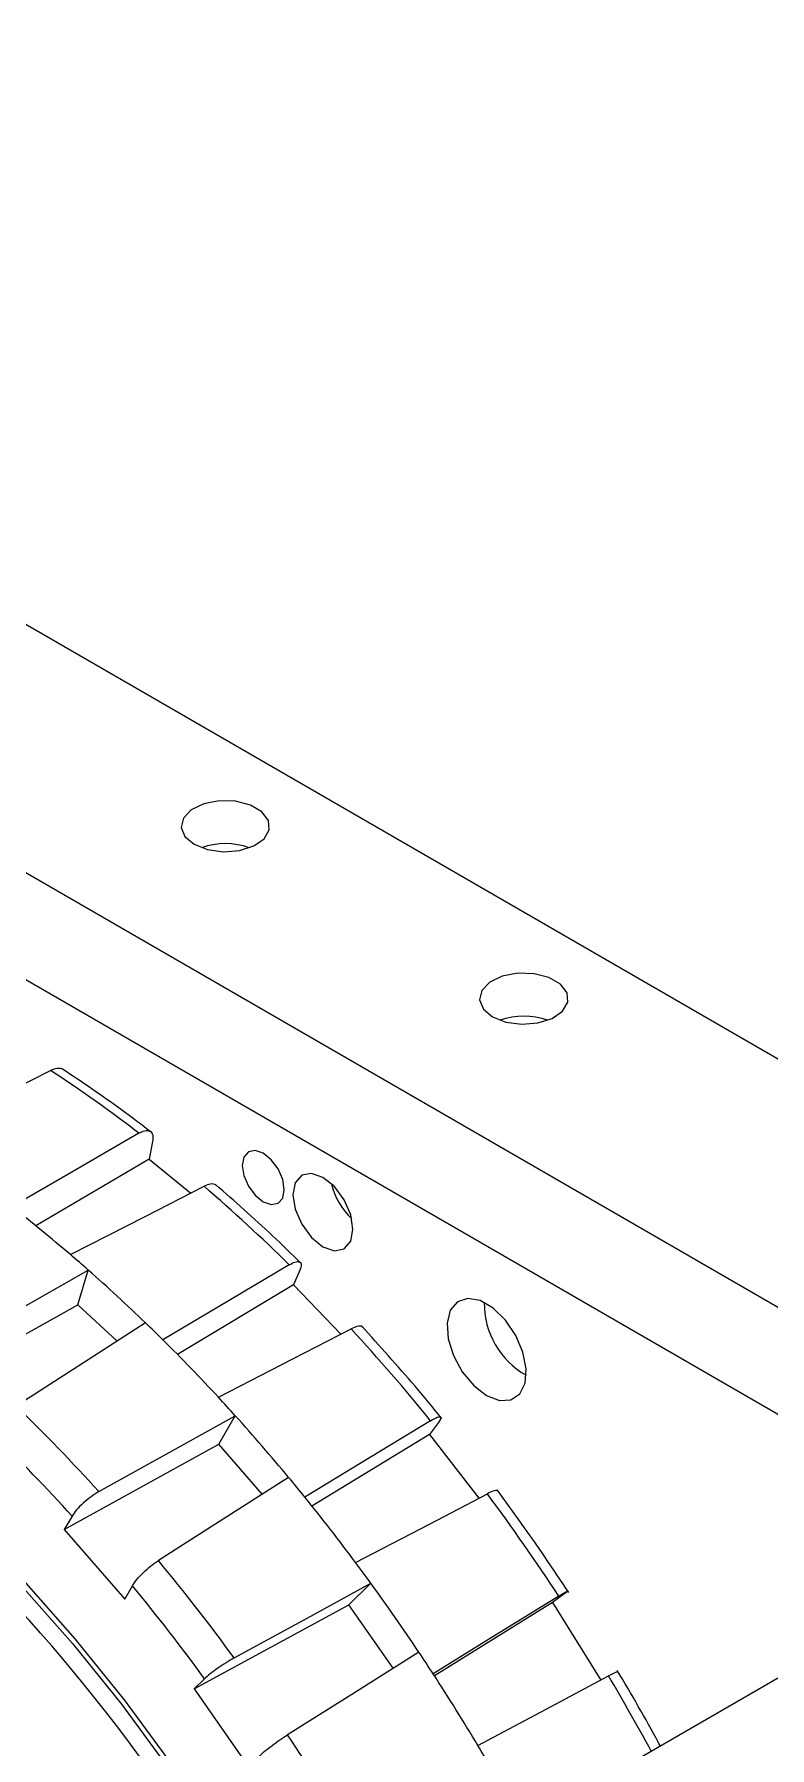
# Model space of a CAD drawing. Header units: inches. Extents: x 0 to 11, y 0 to 8.4.
# Drawn here: x 8.8977 to 9.0429, y 5.5993 to 5.9372 of the extents above; entities that cross this region are included whole.
import ezdxf

# ---------------------------------------------------------------- set-up
doc = ezdxf.new("R2010")
doc.units = ezdxf.units.IN
doc.header["$MEASUREMENT"] = 0

msp = doc.modelspace()

# ---------------------------------------------------------------- linework, layer by layer
at = {"color": 7, "linetype": 'Continuous', "lineweight": 25}
for p, q in [((9.150253326920348, 5.674067209361233), (7.504168863112857, 6.624331543372215)), ((9.107826920049154, 5.649574966006552), (7.46174245624167, 6.59983930001753)), ((9.089558510303315, 5.639028837540935), (7.443474046495835, 6.58929317155191)), ((8.921101071197496, 5.718884487094447), (8.92041529302317, 5.715407935253169)), ((8.92041529302317, 5.715407935253169), (8.8980471054158, 5.702215517407694)), ((8.92041529302317, 5.715407935253169), (8.928656269723195, 5.708704429946049)), ((8.906324416659265, 5.686650213335673), (8.908395488758394, 5.693498810029856)), ((8.950180879674791, 5.693512843358795), (8.94892319909904, 5.690562788817495)), ((8.94892319909904, 5.690562788817495), (8.926042317538334, 5.676827758965937)), ((8.94892319909904, 5.690562788817495), (8.958287664008045, 5.680884593945541)), ((8.875902251522994, 5.66959547299069), (8.906324416659265, 5.686650213335673)), ((8.91409523689071, 5.679496342569863), (8.906324416659265, 5.686650213335673)), ((9.158209571217245, 5.678660251428183), (7.567219313547505, 4.76020112562764)), ((8.93416642799371, 5.659150747452491), (8.93741568732725, 5.664781685074735)), ((8.97798846969063, 5.664219457531043), (8.977528042249492, 5.663440692440337)), ((8.975736673260194, 5.661106771113448), (8.952561428339973, 5.646967223004753)), ((8.977528042249492, 5.663440692440337), (8.975736673260194, 5.661106771113448)), ((8.975736673260194, 5.661106771113448), (8.985516787631806, 5.648524411160309)), ((8.903668600984096, 5.642341180108116), (8.93416642799371, 5.659150747452491)), ((8.942719661889567, 5.649276200132176), (8.93416642799371, 5.659150747452491)), ((8.905198949203621, 5.644993260006911), (8.903668600984096, 5.642341180108116)), ((8.903668600984096, 5.642341180108116), (8.915590422466444, 5.628577661910775)), ((8.915590422466444, 5.628577661910775), (8.917120770685969, 5.631229741809569)), ((8.959867172697308, 5.627478054545985), (8.964195892164618, 5.63172023990603)), ((8.929325133116517, 5.610907615663357), (8.959867172697308, 5.627478054545985)), ((8.968594952160998, 5.614966216903409), (8.959867172697308, 5.627478054545985)), ((9.000041001662517, 5.627934888333505), (8.976726310446132, 5.613504510255831)), ((9.002311629225101, 5.629581761427483), (9.000041001662517, 5.627934888333505)), ((9.000041001662517, 5.627934888333505), (9.009591930349673, 5.612643788126082)), ((8.931363889475923, 5.61290561586778), (8.929325133116517, 5.610907615663357)), ((8.929325133116517, 5.610907615663357), (8.940031071281073, 5.595559959288257))]:
    msp.add_line(p, q, dxfattribs=at)
at = {"color": 7, "linetype": 'Continuous', "lineweight": 25, "flags": 128}
for points in [[(8.929283750808056, 5.77747815708752), (8.93193662635081, 5.776429074057263), (8.93506682988029, 5.776004064925679), (8.93825161006478, 5.776260529531044), (8.941060844692894, 5.777163830907284), (8.943115131061596, 5.778591973198173), (8.944137026413596, 5.780352077873718), (8.943988518119095, 5.782206433044408), (8.942689663046174, 5.783904597769105), (8.940415878769636, 5.785217225491883), (8.937474252455504, 5.785967038565261), (8.934262067037611, 5.786052770578819), (8.93121314595598, 5.78546284294907), (8.928739262897338, 5.784276928671315), (8.92717452947702, 5.782655192040139), (8.92673027161392, 5.780816657573939), (8.92746648879417, 5.779009629540044), (8.929283750808056, 5.77747815708752)], [(8.988209315906936, 5.743461152428242), (8.990862191449688, 5.742412069397985), (8.993992394979166, 5.741987060266399), (8.997177175163658, 5.742243524871764), (8.999986409791772, 5.743146826248005), (9.002040696160474, 5.744574968538894), (9.003062591512476, 5.746335073214438), (9.002914083217973, 5.748189428385128), (9.001615228145054, 5.749887593109825), (8.999341443868516, 5.751200220832604), (8.996399817554382, 5.751950033905981), (8.99318763213649, 5.75203576591954), (8.990138711054858, 5.751445838289792), (8.987664827996218, 5.750259924012036), (8.986100094575896, 5.74863818738086), (8.985655836712796, 5.74679965291466), (8.986392053893047, 5.744992624880766), (8.988209315906936, 5.743461152428242)], [(8.874386866617575, 5.719392093964932), (8.889261267843436, 5.726944487915595), (8.900948257237546, 5.73287778147683)], [(8.91837660126384, 5.720503097375529), (8.90434443114124, 5.712353541943014), (8.893319006421258, 5.705949666555918)], [(8.942951784251498, 5.706970793340093), (8.944537319701146, 5.706419675405148), (8.9458814717515, 5.70668084457433), (8.94677960543766, 5.707714540209132), (8.947094988047514, 5.709363391519631), (8.94677960543766, 5.711376375840678), (8.9458814717515, 5.713447034557142), (8.944537319701146, 5.715260128650009), (8.942951784251498, 5.71653963097938), (8.941366248801852, 5.717090748914324), (8.940022096751498, 5.716829579745143), (8.939123963065338, 5.715795884110341), (8.938808580455484, 5.714147032799842), (8.939123963065338, 5.712134048478795), (8.940022096751498, 5.710063389762331), (8.941366248801852, 5.708250295669464), (8.942951784251498, 5.706970793340093)], [(8.954736897271275, 5.698113281928337), (8.957003155940637, 5.697325550693323), (8.958924397271275, 5.697698848492472), (8.960208129686695, 5.699176344119816), (8.960658916563712, 5.701533102259623), (8.960208129686695, 5.704410327849172), (8.958924397271275, 5.707369989374572), (8.957003155940637, 5.709961505197978), (8.954736897271275, 5.711790340527425), (8.952470638601913, 5.712578071762437), (8.950549397271276, 5.712204773963289), (8.949265664855854, 5.710727278335945), (8.948814877978837, 5.708370520196138), (8.949265664855854, 5.705493294606589), (8.950549397271276, 5.702533633081188), (8.952470638601913, 5.699942117257784), (8.954736897271275, 5.698113281928337)], [(8.904865162586026, 5.696557610014022), (8.919641941916938, 5.704102340489432), (8.93125211925817, 5.710029690357324)], [(8.948619826600769, 5.557666667281946), (8.942038989726855, 5.569400096233088), (8.933733458217425, 5.582943759069521), (8.924897039628801, 5.596070464378949), (8.91557688007744, 5.608710175508977), (8.905822706647122, 5.620795454131865), (8.895686562073466, 5.632261820057187), (8.885222527073411, 5.643048095261546), (8.874486431801182, 5.653096730299799), (8.863535557970277, 5.662354111356244), (8.85242833323073, 5.670770846297526), (8.84122401943232, 5.678302028201042), (8.829982396436963, 5.684907474952796), (8.818763443167288, 5.690551943636373), (8.807627017593125, 5.695205318569134), (8.796632537363342, 5.698842771982426), (8.785838662786977, 5.70144489648846), (8.775302983855113, 5.70299780862713), (8.765081712973354, 5.70349322294027), (8.755229385044322, 5.702928496178169), (8.74579856650035, 5.701306641402443), (8.736839574838832, 5.698636311910056), (8.728400210156599, 5.694931755064228)], [(8.729236296252086, 5.69342963773415), (8.737608988318165, 5.697104927863121), (8.746497202209707, 5.699754161235129), (8.755853515459913, 5.701363203043883), (8.76562800808937, 5.701923468355144), (8.775768528950742, 5.701431967911067), (8.786220973977706, 5.699891324079177), (8.796929574853552, 5.697309756860915), (8.807837196559287, 5.693701040034362), (8.818885642213676, 5.689084427665184), (8.830015963578793, 5.68348455137785), (8.841168775574367, 5.676931288935271), (8.85228457312288, 5.669459604827996), (8.863304048634907, 5.661109363723534), (8.874168408440761, 5.651925117771098), (8.884819686480169, 5.64195586889662), (8.895201053576267, 5.631254807356268), (8.905257120643862, 5.619879027943419), (8.914934234214162, 5.607889225363234), (8.924180762699242, 5.59534937040014), (8.932947371868915, 5.582326368606018), (8.941187288070184, 5.568889703330143), (8.94775879166036, 5.557169602391171)], [(8.948067791363034, 5.694549066498388), (8.934103759315832, 5.686256999998516), (8.923131766383936, 5.679741248419132)], [(8.881571887765547, 5.678265104032511), (8.89659319198095, 5.686796304843535), (8.908395488758394, 5.693498810029856)], [(8.987030804604958, 5.668753307893375), (8.989575506866412, 5.667774636184346), (8.991844451152716, 5.667882726015499), (8.993591762144147, 5.669065864176441), (8.994628091582461, 5.671195839289155), (8.994841137092711, 5.674041835500209), (8.994207811888117, 5.677295444959953), (8.992796746581648, 5.680604088598473), (8.9907608519942, 5.683609223538638), (8.988320748894479, 5.685985196780209), (8.985740860315438, 5.687474534755439), (8.983300757215716, 5.687915844585252), (8.981264862628265, 5.687261303501958), (8.979853797321798, 5.685581841188185), (8.979220472117204, 5.683059453445174), (8.979433517627452, 5.679967480123758), (8.980469847065768, 5.676640984510221), (8.982217158057198, 5.673440444020186), (8.984486102343503, 5.670712686877255), (8.987030804604958, 5.668753307893375)], [(8.919691917995458, 5.68309923926768), (8.905399131078816, 5.673898172810475), (8.894168926627502, 5.666668183068412)], [(8.934092496045887, 5.668413310449641), (8.948763509623607, 5.675975626784622), (8.960290480020577, 5.681916891159342)], [(8.910484882064125, 5.649805607601246), (8.925566277876928, 5.658192477387455), (8.93741568732725, 5.664781685074735)], [(8.975982544516242, 5.663800698465151), (8.962070100253442, 5.655363579432062), (8.951138542325014, 5.648733971306472)], [(8.94795729964303, 5.652611592345837), (8.933555868438026, 5.643440583626306), (8.92224019847631, 5.636234316369099)], [(8.961180809259728, 5.635814345572353), (8.975741126864902, 5.643418962764282), (8.987181023627118, 5.64939357706075)], [(8.93718894594508, 5.617002381613143), (8.95231303311657, 5.625244581292189), (8.964195892164618, 5.63172023990603)], [(9.001272685074452, 5.629192266879081), (8.987393710836274, 5.620611961194701), (8.97648836252953, 5.6138699756425)], [(8.97366238600321, 5.618149407319613), (8.959149049602306, 5.609032620642764), (8.947745360566786, 5.601869076929635)], [(8.985307037537893, 5.599751218434079), (8.999755092392276, 5.607421566190204), (9.011106694517581, 5.613447952502845)]]:
    msp.add_lwpolyline(points, dxfattribs=at)
at = {"color": 7, "linetype": 'Continuous', "lineweight": 25}
for centre, radius, start, end in [((8.935470935143439, 5.763469823413313), 0.01413889598488019, 70.49262569298355, 109.5073743070097), ((8.994396500242317, 5.729452818754055), 0.01413889598485947, 70.49262569290799, 109.5073743070852), ((8.750359176237204, 5.502329811284169), 0.2753714543602583, 52.39977313373081, 56.84827592379842), ((8.711759823850906, 5.454735150755723), 0.3366781396134043, 45.42189282483616, 49.3123407673958), ((8.969759516288308, 5.713624184589758), 0.01368724084608162, 193.0620283771603, 226.9325950901522), ((8.704598706878668, 5.462152553122873), 0.3083056664703551, 49.49072637314594, 52.25699364820299), ((8.694672954824343, 5.450396767101803), 0.323691094698301, 48.67976441280511, 49.50659712587876), ((8.68484146181025, 5.43933039295761), 0.3384937033413513, 46.06750184121376, 48.66673175101304), ((9.002836968446262, 5.686928006052572), 0.01626503594346762, 179.3863820837759, 240.6082413835414), ((8.674973335981187, 5.428974321065827), 0.3527983254412834, 45.29955283305738, 46.08025764018489), ((8.67485759168435, 5.418823533943125), 0.3881881610189323, 39.12973000480387, 42.66783468128959), ((8.665495900827601, 5.419490268213621), 0.3662059692562252, 42.82294439212814, 45.289317560529), ((8.656274099401765, 5.410853752800448), 0.3788403189344538, 42.08844328196108, 42.83294694863375), ((8.640699413509074, 5.405090364438674), 0.3642385883999456, 42.21033841540039, 45.90192353700476), ((8.647743980198651, 5.403220390519951), 0.3902870850027859, 39.71686381845299, 42.0807008676398), ((8.641260518288641, 5.405164932475903), 0.3566246233789568, 42.25993455160625, 45.85232740080778), ((8.639758370633766, 5.396518048807587), 0.4007124690902872, 39.00724849434547, 39.7244076729432), ((8.632749718772613, 5.390891557691148), 0.4097000771565182, 36.71320827882852, 39.00176369292141), ((8.648829587567924, 5.398356997291355), 0.4213087450619016, 33.22309698401106, 36.57321045920362), ((8.639502132760047, 5.393074752387577), 0.3459472302680769, 28.00920027019998, 45.88319350453983), ((8.608124570661657, 5.37665037735222), 0.4074953362100137, 36.14477653820228, 39.57019543355965), ((8.626551430986312, 5.386220999856648), 0.4174609670726261, 36.02067267321348, 36.71851947890271), ((8.609367042656965, 5.377318972294744), 0.3989774880759072, 36.19079607648912, 39.52417589527219), ((8.62158022082417, 5.38263750149871), 0.4235890801479135, 33.77903040495396, 36.01727703826779), ((8.617644037000366, 5.379975412843815), 0.428340888161834, 33.09628985407049, 33.78226900403792), ((8.615132609657932, 5.378351150231961), 0.4313317716748432, 30.88350054556348, 33.09487828282927), ((8.64106032296777, 5.39327979769957), 0.430590679748947, 28.48018812317781, 30.75156649267598), ((8.590597364254156, 5.364183745829195), 0.4290093331041323, 30.33424228205145, 33.64413654608548), ((8.61382420576134, 5.377557477164179), 0.4328620484221766, 30.20356974230972, 30.88476387733121)]:
    msp.add_arc(centre, radius, start, end, dxfattribs=at)
for points, knots in [([(8.903532541807525, 5.732976595981811), (8.903523072472758, 5.732988440332628), (8.903377600590394, 5.733170398205193), (8.90292131115626, 5.733250590883139), (8.902104915884463, 5.733342727903958), (8.901401428989335, 5.733059944630523), (8.900948257237546, 5.73287778147683)], [0, 0, 0, 0, 0.01872109228331113, 0.2876012519938398, 0.5410874163534478, 1, 1, 1, 1]), ([(8.920923893462074, 5.720633044135465), (8.91894227335168, 5.722137772439837), (8.913109613520128, 5.726566758748707), (8.90721418294315, 5.730520353538473), (8.90332169855679, 5.733130732167858)], [0, 0, 0, 0, 0.339745530790979, 1, 1, 1, 1]), ([(8.918376601263843, 5.720503097375529), (8.918778644779072, 5.720699208760253), (8.919414836351761, 5.721009534398009), (8.920140664195543, 5.721049507342499), (8.920754321414627, 5.720862702897924), (8.921230647636174, 5.720226212180938), (8.921144260823919, 5.719331702698145), (8.921101071197496, 5.718884487094447)], [0, 0, 0, 0, 0.2258044907974049, 0.3573118547582806, 0.5009271414486762, 0.750485406785073, 1, 1, 1, 1]), ([(8.933723306522836, 5.710131935000498), (8.93368937233308, 5.710188322158594), (8.933563968818508, 5.710396700429963), (8.933120960596366, 5.710477135810457), (8.932379545890598, 5.710504142556837), (8.931693838083369, 5.710215577813017), (8.93125211925817, 5.710029690357324)], [0, 0, 0, 0, 0.09227472202450634, 0.3410004638569073, 0.5754860921184017, 1, 1, 1, 1]), ([(8.95046802833885, 5.694787362877894), (8.948576609518154, 5.696629571590385), (8.94300979825382, 5.702051547992292), (8.937307915769365, 5.707060795219225), (8.933543344850255, 5.71036806549155)], [0, 0, 0, 0, 0.3397670103916965, 1, 1, 1, 1]), ([(8.948067791363034, 5.694549066498388), (8.948460856025402, 5.694755818764464), (8.949082839507893, 5.69508298247766), (8.949733894323494, 5.695196345128646), (8.950243137961028, 5.69510976541192), (8.950546483171088, 5.694636420671767), (8.950302740397197, 5.693887347280189), (8.950180879674791, 5.693512843358795)], [0, 0, 0, 0, 0.2258044908052335, 0.3573118547641615, 0.5009271414486365, 0.7504854067850352, 1, 1, 1, 1]), ([(8.96256859532811, 5.682152349187612), (8.962539538827894, 5.682221713813825), (8.9624595992681, 5.682412548141551), (8.962055126415184, 5.682454861137474), (8.961389823921259, 5.682408474688387), (8.960721196204108, 5.682109490564665), (8.960290480020577, 5.681916891159341)], [0, 0, 0, 0, 0.1353010919608088, 0.3722371810229239, 0.5956081409479194, 1, 1, 1, 1]), ([(8.97817641957931, 5.664244169651374), (8.976429725936766, 5.666368678829888), (8.971289157426947, 5.672621169086848), (8.965944152487495, 5.678535311164718), (8.9624153058444, 5.682439910066816)], [0, 0, 0, 0, 0.3397860838165052, 0.9999999999999999, 0.9999999999999999, 0.9999999999999999, 0.9999999999999999]), ([(8.975982544516242, 5.663800698465151), (8.976369538646946, 5.664020809210068), (8.97698191615161, 5.664369111310871), (8.977547658647769, 5.664554212519893), (8.97788327758848, 5.664614859978268), (8.977898336311474, 5.664488685652908), (8.977904041107285, 5.6644408861972)], [0, 0, 0, 0, 0.3836848132789868, 0.6071408579407009, 0.8511705681280332, 1, 1, 1, 1]), ([(8.910484882064125, 5.649805607601246), (8.909972921333953, 5.649493028162657), (8.908949276882193, 5.648868038414056), (8.907368641692212, 5.647559631537435), (8.905996140385525, 5.646180000719079), (8.905464997465042, 5.645389313438505), (8.905198949203623, 5.644993260006911)], [0, 0, 0, 0, 0.249912363939522, 0.4996895068213804, 0.7493956301627129, 1, 1, 1, 1]), ([(8.989230968943469, 5.649863793805432), (8.989221360259084, 5.649920719173799), (8.989197774702669, 5.650060448655293), (8.988845931257236, 5.650038032448357), (8.988253670697976, 5.649908029090668), (8.987601280159542, 5.649595136205473), (8.987181023627118, 5.64939357706075)], [0, 0, 0, 0, 0.1585138472845788, 0.3890894047072063, 0.6064639916215556, 1, 1, 1, 1]), ([(9.003244390970842, 5.629914792797444), (9.001693425400601, 5.63225834300192), (8.997129121910573, 5.639155126903894), (8.992296378441896, 5.645797802939494), (8.989105817344768, 5.650183275472306)], [0, 0, 0, 0, 0.3398033399023757, 1, 1, 1, 1]), ([(8.917120770685969, 5.631229741809569), (8.917383451995958, 5.63162746653271), (8.917908671873207, 5.632422699852794), (8.91924084081934, 5.63384506078267), (8.920767791228338, 5.635218408846167), (8.921748809235496, 5.635895275640307), (8.92224019847631, 5.636234316369099)], [0, 0, 0, 0, 0.2499136709340878, 0.4996915371566728, 0.7493968572079385, 1, 1, 1, 1]), ([(9.001272685074452, 5.629192266879081), (9.001650907019473, 5.629423437304116), (9.002249403463129, 5.62978924018542), (9.002770054387046, 5.63008057525041), (9.003096193156427, 5.630238755412565), (9.003094897267701, 5.630166076306048), (9.002572703340846, 5.629776521690816), (9.002311629225101, 5.629581761427481)], [0, 0, 0, 0, 0.2258044907400694, 0.3573118547153429, 0.5009271414489546, 0.7504854067852066, 1, 1, 1, 1]), ([(8.93718894594508, 5.617002381613143), (8.936667734473904, 5.616704609121683), (8.935625593545476, 5.616109225255688), (8.933920302165898, 5.614968426482975), (8.932371405017886, 5.613820784157213), (8.931700129720898, 5.613211036873228), (8.931363889475923, 5.61290561586778)], [0, 0, 0, 0, 0.2499123639395122, 0.4996895068213486, 0.7493956301627265, 1, 1, 1, 1]), ([(9.012929060634855, 5.614222348515046), (9.012942593826661, 5.614250322510532), (9.01297464485044, 5.61431657407981), (9.012679680895308, 5.614212559009331), (9.012154681477524, 5.613989859699227), (9.011517289367356, 5.613660268411721), (9.011106694517581, 5.613447952502845)], [0, 0, 0, 0, 0.16684148299435, 0.3951351917062937, 0.610358567147991, 1, 1, 1, 1]), ([(9.021314226710622, 5.599632251202793), (9.02119958792962, 5.599848215205686), (9.01851967266791, 5.604896814137791), (9.01561566710865, 5.6098333718557), (9.012835886244881, 5.614558758359652)], [0, 0, 0, 0, 0.04277701710867735, 1, 1, 1, 1]), ([(8.942069827640479, 5.597557959492679), (8.942402757482022, 5.597865634622432), (8.943068436248867, 5.598480817689271), (8.944580854881853, 5.599676321416254), (8.94623834857308, 5.600888958442812), (8.947242422619079, 5.601541980143192), (8.947745360566786, 5.601869076929635)], [0, 0, 0, 0, 0.2499136709340911, 0.4996915371566387, 0.7493968572079532, 1, 1, 1, 1])]:
    msp.add_open_spline(points, degree=3, knots=knots, dxfattribs=at)

doc.saveas('drawing.dxf')
